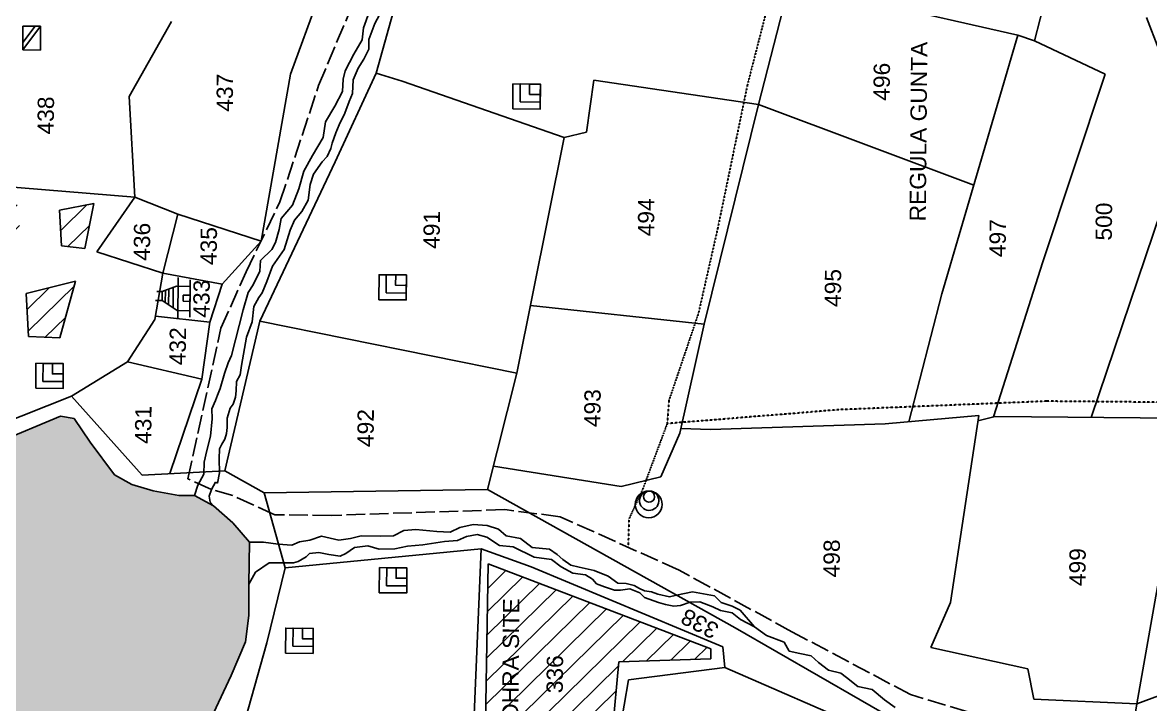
# Model space of a CAD drawing. Header units: inches. Extents: x 343459 to 349076, y 1589263 to 1597215.
# Drawn here: x 346199 to 346925, y 1593066 to 1593505 of the extents above; entities that cross this region are included whole.
import ezdxf

# ---------------------------------------------------------------- set-up
doc = ezdxf.new("R2010")
doc.units = ezdxf.units.IN
doc.header["$MEASUREMENT"] = 0
doc.linetypes.add('ACAD_ISO02W100', pattern=[15, 12, -3])
doc.linetypes.add('ACAD_ISO07W100', pattern=[3, 0, -3])
for name, color, linetype in [('CARTTRACK', 30, 'ACAD_ISO02W100'), ('NALA', 4, 'Continuous'), ('ROUND WELL', 5, 'Continuous'), ('SQUAREWELL', 5, 'Continuous'), ('SURVEY_BND', 7, 'Continuous'), ('SURVEY_NO', 7, 'Continuous'), ('TEXT', 7, 'Continuous'), ('VILLAGE_AREA', 1, 'Continuous'), ('WATER_BODY', 4, 'Continuous')]:
    doc.layers.add(name, color=color, linetype=linetype)
doc.layers.add('FOOTPATH', color=150, linetype='ACAD_ISO07W100', lineweight=30)
doc.styles.get("Standard").update_dxf_attribs({"font": 'arial.ttf'})
pattern_1 = [(224.4935, (347145.951, 1586976.724), (7.357862, -7.489115), [])]

# ---------------------------------------------------------------- blocks, each defined once
blk = doc.blocks.new('123')
at = {"layer": 'SQUAREWELL'}
for points in [[(-3.04, 4.2), (0.8, 4.2), (0.8, 0), (-3.04, 0)], [(-1.97, 3.09), (0.8, 3.09), (0.8, 0), (-1.97, 0)], [(0.8, 0), (-0.8, 0), (-0.8, 1.65), (0.8, 1.65)]]:
    blk.add_lwpolyline(points, close=True, dxfattribs=at)

msp = doc.modelspace()

# ---------------------------------------------------------------- hatches: boundary and pattern name
at = {"layer": 'VILLAGE_AREA'}
h = msp.add_hatch(dxfattribs=at)
h.set_pattern_fill('ANSI31', color=256, scale=20, angle=179.4935, style=0)
h.set_pattern_definition(pattern_1)
h.paths.add_polyline_path([(346000.58, 1593377.71), (346017.44, 1593357.79), (346033.66, 1593359.68), (346031.07, 1593384.9)])
h.paths.add_polyline_path([(346021.11, 1593352.81), (346033.08, 1593337.87), (346034.87, 1593354.43)])
h.paths.add_polyline_path([(346038.41, 1593408.06), (346041.26, 1593387.07), (346054.69, 1593387.67), (346059.85, 1593366.81), (346075.46, 1593368.55), (346076.53, 1593358.71), (346094.43, 1593358.55), (346092.72, 1593393.99), (346099.93, 1593392.48), (346106.83, 1593360.59), (346127.18, 1593359.54), (346126.08, 1593382.11), (346145.49, 1593383.68), (346158.2, 1593383.57), (346155.93, 1593355.69), (346180.84, 1593357.2), (346183.07, 1593363.83), (346196.94, 1593362.12), (346197.01, 1593386.98), (346169.06, 1593394.17), (346164.44, 1593418.52), (346143.6, 1593429.98), (346139.52, 1593448.22), (346113.6, 1593439.97), (346113.55, 1593434.2), (346095.96, 1593434.36), (346094.47, 1593433.89), (346069.83, 1593417.47)])
h.paths.add_polyline_path([(346061.67, 1593350.85), (346057.4, 1593322.82), (346091.66, 1593314.9), (346090.17, 1593348.36)])
h.paths.add_polyline_path([(346130.94, 1593324.77), (346131.43, 1593347.18), (346116.12, 1593346.88), (346119.06, 1593303.91), (346188.98, 1593278.84), (346189.78, 1593322.08), (346157.39, 1593333.35), (346157.29, 1593322.08)])
h.paths.add_polyline_path([(346222.73, 1593383.96), (346224.11, 1593360.82), (346239.11, 1593359.24), (346244.86, 1593388.25)])
h.paths.add_polyline_path([(346201.46, 1593330.22), (346202.8, 1593302.45), (346223.01, 1593301.69), (346233.15, 1593338.18)])
h.paths.add_polyline_path([(346129.11, 1593392.88), (346130.31, 1593528.3), (346114.2, 1593528.44), (346113, 1593393.02)], flags=9)
h = msp.add_hatch(dxfattribs=at)
h.set_pattern_fill('ANSI31', color=256, scale=20, angle=179.4935, style=0)
h.set_pattern_definition(pattern_1)
h.paths.add_polyline_path([(346263.19, 1592508.68), (346254.92, 1592485.04), (346282.8, 1592475.87), (346285.88, 1592494.22), (346277.66, 1592496.01), (346278.24, 1592503.05)])
h.paths.add_polyline_path([(346316.92, 1592476.16), (346319.4, 1592452.45), (346315.29, 1592453.02), (346315.1, 1592432.02), (346328.91, 1592432.62), (346325.73, 1592478.24)])
h.paths.add_polyline_path([(346303.17, 1592502.49), (346303.22, 1592487.41), (346320.25, 1592487.8), (346319.67, 1592503.06)])
h.paths.add_polyline_path([(346344.78, 1592505.42), (346345.1, 1592495.42), (346329.94, 1592487.6), (346351.88, 1592478.83), (346353.63, 1592469.43), (346381.62, 1592477.14), (346406.02, 1592470.6), (346404.64, 1592498.16), (346372.09, 1592505.8)])
h.paths.add_polyline_path([(346354.45, 1592462.06), (346360.04, 1592425.69), (346433.01, 1592426.67), (346430.06, 1592461.39), (346412.73, 1592461.14), (346412.86, 1592452.36)])
h.paths.add_polyline_path([(346345.02, 1592582.49), (346337.16, 1592571.67), (346314.28, 1592542.34), (346294.11, 1592517.65), (346307.41, 1592517.31), (346309.36, 1592512.63), (346363.32, 1592520.59), (346390.08, 1592520.36), (346389.08, 1592532.58), (346393.74, 1592533.2), (346392.98, 1592546.76), (346399.41, 1592547.14), (346402.52, 1592517.27), (346462.05, 1592504.53), (346497.48, 1592522.67), (346508.77, 1592519.61), (346531.14, 1592548.87), (346536.1, 1592559.28), (346546.19, 1592557.97), (346546.59, 1592564.24), (346552.34, 1592564.02), (346550.17, 1592570.93), (346481.92, 1592568.64), (346414.18, 1592583.01)])
h.paths.add_polyline_path([(346349.32, 1592547.24), (346349.26, 1592540.53), (346349.22, 1592535.62), (346349.18, 1592531.13), (346331.54, 1592531.29), (346331.69, 1592547.4)], flags=16)
h.paths.add_polyline_path([(346466.98, 1592478.83), (346468.29, 1592488.41), (346451.79, 1592489.78), (346451.35, 1592435.31), (346477.66, 1592426.78), (346478.24, 1592434.95), (346488.57, 1592435.75), (346486.34, 1592478.25)])
h.paths.add_polyline_path([(346520.45, 1592475.39), (346510.98, 1592472.97), (346516.96, 1592429.46), (346540.84, 1592429.23)])
h.paths.add_polyline_path([(346533.63, 1592482.42), (346543.21, 1592453.37), (346558.25, 1592453.24), (346559.46, 1592480.26)])
h.paths.add_polyline_path([(346545.3, 1592540.84), (346542.22, 1592531.08), (346527.34, 1592531.44), (346519.44, 1592521.97), (346520.96, 1592515.8), (346525.22, 1592516.4), (346524.96, 1592504.4), (346569.33, 1592503.22), (346568.75, 1592544.43), (346557.12, 1592548.48), (346553.04, 1592541.88)])
h.paths.add_polyline_path([(346498.74, 1593156.1), (346497.02, 1593053.52), (346576.78, 1593027.94), (346582.8, 1593092.99), (346641.93, 1593094.99), (346641.99, 1593101.48)])
h.paths.add_polyline_path([(346448.12, 1592445.1), (346448.93, 1592537.44), (346432.82, 1592537.59), (346432.01, 1592445.25)], flags=9)
h.paths.add_polyline_path([(346520.57, 1593004.07), (346521.81, 1593143.77), (346505.71, 1593143.91), (346504.47, 1593004.21)], flags=9)
h.paths.add_polyline_path([(346549.57, 1593070.06), (346549.82, 1593098.64), (346533.83, 1593098.78), (346533.58, 1593070.2)], flags=24)
at = {"layer": 'WATER_BODY'}
h = msp.add_hatch(dxfattribs=at)
h.set_pattern_fill('DASH', color=256, scale=20, angle=89.4935, style=0)
h.set_pattern_definition([(89.4935, (347145.951, 1586976.724), (-10.405588, 10.591208), [10.498808, -10.498808])])
h.paths.add_polyline_path([(346591.85, 1592686.75), (346588.3, 1592685.34), (346583.29, 1592678.43), (346581.71, 1592670.62), (346576.91, 1592660.36), (346570.68, 1592650.83), (346571.02, 1592643.96), (346575.57, 1592635.54), (346582.9, 1592624.85), (346592.61, 1592617.25), (346599.14, 1592617.29), (346602.32, 1592618.44), (346605.19, 1592624.22), (346611.9, 1592635.06), (346625.55, 1592650.65), (346632.51, 1592663.5), (346644.02, 1592673.75), (346648.69, 1592688.14), (346643.07, 1592691.89), (346634.31, 1592692.45), (346625.28, 1592691.25), (346610.28, 1592687.95)])
h.paths.add_polyline_path([(346128.85, 1593211.57), (346095.5, 1593197.95), (346040.3, 1593174.24), (345987.39, 1593165.58), (345957.77, 1593164.33), (345938.37, 1593156.93), (345910.05, 1593131.47), (345866.47, 1593114.58), (345850.37, 1593104.44), (345817.66, 1593095.35), (345745.15, 1593081.42), (345677.63, 1593065.07), (345677.22, 1593052.68), (345686.17, 1593039.89), (345706.34, 1593031.85), (345725.98, 1593031.67), (345742.62, 1593035.16), (345779.48, 1593041.48), (345810.64, 1593045.74), (345824.8, 1593041.68), (345850.99, 1593031.47), (345877.88, 1593010.58), (345891.64, 1592995.03), (345905.34, 1592972.53), (345922.67, 1592950.9), (345941.47, 1592915.29), (345959.7, 1592892.44), (345978.85, 1592870.8), (345994.01, 1592856.7), (346028.58, 1592837.64), (346047.85, 1592830.21), (346059.55, 1592820.73), (346070.32, 1592808.23), (346084.74, 1592799.33), (346108.17, 1592793.68), (346120.53, 1592791.46), (346140.5, 1592794.91), (346158.99, 1592801.4), (346174.15, 1592807.32), (346191.39, 1592809.89), (346207.15, 1592814.89), (346219.06, 1592829.31), (346248.53, 1592850.58), (346283.77, 1592871.75), (346301.41, 1592885.51), (346315.34, 1592889.62), (346323.01, 1592901.95), (346335.3, 1592925.44), (346335.42, 1592938.75), (346335.61, 1592961.13), (346329.22, 1592989.62), (346320.46, 1593024.07), (346317.23, 1593034.39), (346317.94, 1593046.48), (346321.98, 1593060.06), (346333.38, 1593084.16), (346342.63, 1593105.85), (346344.59, 1593122.78), (346344.77, 1593143.04), (346345.01, 1593170.07), (346334.48, 1593182.49), (346321.97, 1593193.44), (346309.64, 1593200.19), (346299.59, 1593200.04), (346283, 1593203.21), (346269.44, 1593207.27), (346258.31, 1593213.42), (346242.62, 1593234.51), (346232.18, 1593249.72), (346223.44, 1593251.31)])
h.paths.add_polyline_path([(345966.66, 1592458.92), (345949.08, 1592442.01), (345936.03, 1592428.2), (345944.34, 1592414.79), (345952.97, 1592394.12), (345960.3, 1592381.31), (345960.1, 1592367.58), (345963.72, 1592355.58), (345975.63, 1592351.16), (345986.37, 1592351.36), (345999.56, 1592355.65), (346007.52, 1592368.92), (346019.22, 1592398.84), (346031.34, 1592417.36), (346050.19, 1592423.08), (346082.23, 1592418.09), (346126.02, 1592408.09), (346158.22, 1592401.71), (346194.01, 1592394.53), (346217.85, 1592393.34), (346230.05, 1592399.7), (346244.19, 1592403.89), (346268.7, 1592407.01), (346281.67, 1592411.99), (346285.06, 1592417.85), (346285.09, 1592421.97), (346267.8, 1592419.76), (346243.45, 1592413.9), (346228.39, 1592416.19), (346219.43, 1592421.96), (346212.32, 1592437.71), (346189.94, 1592444.01), (346139.91, 1592454.68), (346099.04, 1592463.48), (346057.79, 1592467.39), (346029.65, 1592475.87), (346004.59, 1592476.68), (345983.41, 1592470.15)])
h.paths.add_polyline_path([(345778.58, 1592423.42), (345707.82, 1592395.13), (345650.78, 1592372.33), (345564.78, 1592336.87), (345531.74, 1592336.55), (345470.93, 1592331.83), (345409, 1592322.95), (345377.02, 1592311.59), (345354.38, 1592296.02), (345324.89, 1592268.87), (345291.74, 1592236.06), (345251.21, 1592191.73), (345222.51, 1592169.45), (345201.45, 1592163.63), (345176.98, 1592152.96), (345160.73, 1592138.83), (345153.1, 1592124.25), (345137.64, 1592087.84), (345124.99, 1592048.63), (345107.95, 1592016.42), (345079.43, 1591965.12), (345064.36, 1591928.45), (345057.79, 1591910.42), (345047.4, 1591889.94), (345036.43, 1591863.69), (345023.1, 1591835.5), (345021.64, 1591830.92), (345028.31, 1591830.87), (345037.13, 1591833.72), (345051.31, 1591838.94), (345063.92, 1591848.17), (345075.18, 1591855.01), (345100.54, 1591861.52), (345119.8, 1591868.03), (345146.12, 1591889.69), (345168.92, 1591904.7), (345192.23, 1591917.05), (345211.47, 1591922.48), (345223.27, 1591933.13), (345241.61, 1591955.93), (345261.79, 1591976.04), (345292.93, 1591999.8), (345334.77, 1592027.46), (345374.92, 1592046.11), (345434.4, 1592077.89), (345478.79, 1592100.47), (345529.69, 1592127.25), (345557.62, 1592142.96), (345594.96, 1592160.16), (345631.3, 1592177.07), (345652.77, 1592191.57), (345691.94, 1592209.42), (345715.38, 1592222.25), (345733.44, 1592228.27), (345761.54, 1592237.7), (345786.07, 1592244.84), (345812.78, 1592249.12), (345843.31, 1592254.7), (345860.21, 1592261.07), (345879.31, 1592272.25), (345901.69, 1592282.93), (345927.93, 1592289.71), (345950.65, 1592295.19), (345958.87, 1592300.79), (345965.03, 1592310.32), (345966.45, 1592323.13), (345960.82, 1592335.31), (345949.17, 1592350.16), (345938.95, 1592365.98), (345933.38, 1592380.41), (345927.36, 1592408.11), (345923.41, 1592419.76), (345911.5, 1592426.73), (345821.71, 1592434.33)])
h.paths.add_polyline_path([(345100.47, 1593991.49), (345089.72, 1593969.04), (345080.08, 1593939.54), (345074.68, 1593912.59), (345079.43, 1593892.11), (345087.32, 1593882.89), (345103.86, 1593871.24), (345126.46, 1593867.27), (345153.89, 1593867.02), (345170.63, 1593877.44), (345178.06, 1593895.46), (345179.56, 1593906.26), (345182.96, 1593919.38), (345183.1, 1593934.88), (345183.07, 1593958.59), (345178.33, 1593979.53), (345173.72, 1593988.03), (345157.63, 1593998.5), (345139.98, 1594003.35), (345124.03, 1594003.49), (345110.63, 1593999.62)])
h.paths.add_polyline_path([(345305.93, 1594011.34), (345293.55, 1594008.84), (345285.98, 1593998.17), (345292.9, 1593972.07), (345298.02, 1593961.94), (345302.61, 1593929.67), (345312.93, 1593921.12), (345328.54, 1593921.31), (345338.95, 1593922.19), (345347.52, 1593935.46), (345345.66, 1593946.54), (345342.26, 1593965.45), (345339.1, 1593976.55), (345338.58, 1593991.2), (345335.1, 1594001.97), (345327.67, 1594007.24), (345316.99, 1594012.22)])
h.paths.add_polyline_path([(346538.62, 1594255.63), (346532.89, 1594246.67), (346527.46, 1594228.83), (346528.84, 1594209.65), (346536.37, 1594202.17), (346542.28, 1594206.52), (346546.38, 1594213.1), (346546.8, 1594219.52), (346550.57, 1594231.06), (346563.69, 1594241.23), (346576, 1594244.06), (346592.1, 1594238.41), (346612.94, 1594230.88), (346614.35, 1594233.94), (346614.37, 1594236.53), (346613.46, 1594240.27), (346607.76, 1594244.93), (346603.36, 1594247.5), (346596.51, 1594252.43), (346583.98, 1594260.65), (346570.64, 1594263.08), (346547.51, 1594258.25)])
h.paths.add_polyline_path([(346778.27, 1593610.2), (346768.75, 1593597.58), (346756.85, 1593580.27), (346745.01, 1593558.23), (346741.03, 1593550.89), (346739.87, 1593544.47), (346740.77, 1593539.44), (346743.7, 1593534.55), (346749.14, 1593529.95), (346753.5, 1593526.78), (346761.77, 1593522.78), (346777.07, 1593516.37), (346794.71, 1593514.47), (346808.03, 1593514.2), (346817.46, 1593517.1), (346823.17, 1593524.89), (346825.08, 1593529.27), (346828.14, 1593538.34), (346831.31, 1593542.71), (346834.45, 1593542.68), (346840.71, 1593541.68), (346852.17, 1593533.74), (346855.02, 1593537.01), (346855.07, 1593543.12), (346855.01, 1593547.99), (346860.57, 1593562.96), (346859.7, 1593573.52), (346845.45, 1593586.11), (346828, 1593598.73), (346809.25, 1593608.48), (346794.42, 1593612.41)])
h.paths.add_polyline_path([(346077.1, 1592904.7), (346078.3, 1593039.69), (346062.18, 1593039.84), (346060.99, 1592904.84)], flags=24)
h.paths.add_polyline_path([(346041.38, 1592951.32), (346041.88, 1593007.62), (346025.42, 1593007.77), (346024.92, 1592951.47)], flags=24)
h.paths.add_polyline_path([(346047.61, 1592310.63), (346048.86, 1592452.5), (346032.75, 1592452.64), (346031.5, 1592310.77)], flags=9)
h.paths.add_polyline_path([(345537.87, 1592147.53), (345539.4, 1592320.42), (345523.29, 1592320.57), (345521.76, 1592147.67)], flags=24)
h.paths.add_polyline_path([(346807.42, 1593543.18), (346807.67, 1593571.76), (346791.69, 1593571.9), (346791.43, 1593543.32)], flags=24)

# ---------------------------------------------------------------- linework, layer by layer
at = {"layer": 'CARTTRACK'}
for p, q in [((346389.59, 1593464.11), (346414.73, 1593523.98)), ((346364.73, 1593389.31), (346389.59, 1593464.11)), ((346342.96, 1593344.12), (346364.73, 1593389.31)), ((346326.61, 1593307.83), (346342.96, 1593344.12)), ((346305.41, 1593210.83), (346326.61, 1593307.83)), ((346320.66, 1593204), (346305.41, 1593210.83)), ((346334.46, 1593200.09), (346320.66, 1593204)), ((346361.51, 1593187.67), (346334.46, 1593200.09)), ((346397.69, 1593187.34), (346361.51, 1593187.67)), ((346509.45, 1593191.04), (346397.69, 1593187.34)), ((346544.99, 1593186.5), (346509.45, 1593191.04)), ((346621.63, 1593152.04), (346544.99, 1593186.5)), ((346694.16, 1593112.44), (346621.63, 1593152.04)), ((346770.59, 1593071.92), (346694.16, 1593112.44)), ((346893.59, 1593034.56), (346770.59, 1593071.92))]:
    msp.add_line(p, q, dxfattribs=at)
at = {"layer": 'FOOTPATH', "ltscale": 0.01}
for p, q in [((346684.21, 1593537.39), (346665.52, 1593464.5)), ((346665.52, 1593464.5), (346646.5, 1593372.61)), ((346646.5, 1593372.61), (346633.98, 1593317.36)), ((346633.98, 1593317.36), (346615.05, 1593261.42)), ((346615.05, 1593261.42), (346613.89, 1593246.4)), ((346858.18, 1593260.84), (346724.91, 1593255.38)), ((346970.26, 1593259.84), (346858.18, 1593260.84)), ((346724.91, 1593255.38), (346613.89, 1593246.4)), ((346613.89, 1593246.4), (346598.03, 1593203.92)), ((346598.03, 1593203.92), (346589.36, 1593185.16)), ((346589.36, 1593185.16), (346588.75, 1593166.82))]:
    msp.add_line(p, q, dxfattribs=at)
at = {"layer": 'NALA'}
for p, q in [((346418.37, 1593501.25), (346424.85, 1593519.28)), ((346433.65, 1593518.87), (346425.75, 1593504.1)), ((346417.62, 1593493.58), (346418.37, 1593501.25)), ((346425.75, 1593504.1), (346421.95, 1593493.79)), ((346412.35, 1593484.36), (346417.62, 1593493.58)), ((346421.95, 1593493.79), (346421.9, 1593487.66)), ((346421.9, 1593487.66), (346418.63, 1593481.06)), ((346406.61, 1593473.56), (346412.35, 1593484.36)), ((346418.63, 1593481.06), (346415.06, 1593475.26)), ((346405.43, 1593468.15), (346406.61, 1593473.56)), ((346415.06, 1593475.26), (346411.79, 1593467.76)), ((346404.91, 1593460.24), (346405.43, 1593468.15)), ((346411.79, 1593467.76), (346411.41, 1593459.12)), ((346399.95, 1593450.85), (346404.91, 1593460.24)), ((346411.41, 1593459.12), (346409.35, 1593453.81)), ((346393.99, 1593440.74), (346399.95, 1593450.85)), ((346409.35, 1593453.81), (346406.38, 1593446.4)), ((346406.38, 1593446.4), (346402.8, 1593438.9)), ((346392.55, 1593430.58), (346393.99, 1593440.74)), ((346400.75, 1593433.79), (346398.28, 1593426.98)), ((346402.8, 1593438.9), (346400.75, 1593433.79)), ((346385.68, 1593419.11), (346392.55, 1593430.58)), ((346398.28, 1593426.98), (346397.55, 1593423.67)), ((346380.17, 1593408.99), (346385.68, 1593419.11)), ((346397.55, 1593423.67), (346394.99, 1593418.47)), ((346391.95, 1593414.98), (346386.39, 1593407.12)), ((346394.99, 1593418.47), (346391.95, 1593414.98)), ((346376.91, 1593397.72), (346380.17, 1593408.99)), ((346386.39, 1593407.12), (346384.23, 1593400.51)), ((346372.75, 1593387.13), (346376.91, 1593397.72)), ((346384.23, 1593400.51), (346382.93, 1593390.28)), ((346382.93, 1593390.28), (346378.85, 1593383.08)), ((346365.45, 1593378.61), (346372.75, 1593387.13)), ((346378.85, 1593383.08), (346373.99, 1593377.49)), ((346364.26, 1593371.39), (346365.45, 1593378.61)), ((346373.99, 1593377.49), (346371.22, 1593371.09)), ((346361.93, 1593363.05), (346364.26, 1593371.39)), ((346371.22, 1593371.09), (346367.5, 1593358.66)), ((346359.41, 1593358.55), (346361.93, 1593363.05)), ((346352.12, 1593351.38), (346359.41, 1593358.55)), ((346364.35, 1593354.27), (346359.88, 1593347.78)), ((346367.5, 1593358.66), (346364.35, 1593354.27)), ((346351.84, 1593344.6), (346352.12, 1593351.38)), ((346359.88, 1593347.78), (346356.18, 1593337.87)), ((346347.47, 1593335.83), (346351.84, 1593344.6)), ((346344.27, 1593330.89), (346347.47, 1593335.83)), ((346356.18, 1593337.87), (346353.21, 1593330.76)), ((346341.01, 1593319.61), (346344.27, 1593330.89)), ((346351.07, 1593327.56), (346347.85, 1593321.79)), ((346353.21, 1593330.76), (346351.07, 1593327.56)), ((346333.46, 1593290.38), (346341.01, 1593319.61)), ((346347.85, 1593321.79), (346346.86, 1593311.96)), ((346346.86, 1593311.96), (346343.16, 1593302.04)), ((346343.16, 1593302.04), (346339.99, 1593283.88)), ((346331.38, 1593285.65), (346333.46, 1593290.38)), ((346329.07, 1593278.67), (346331.38, 1593285.65)), ((346339.99, 1593283.88), (346339.13, 1593277.76)), ((346326.27, 1593268.97), (346329.07, 1593278.67)), ((346339.13, 1593277.76), (346336.79, 1593273.46)), ((346324.43, 1593264.69), (346326.27, 1593268.97)), ((346336.63, 1593267.54), (346336.2, 1593263.52)), ((346336.79, 1593273.46), (346336.63, 1593267.54)), ((346320.96, 1593255.91), (346323.27, 1593261.31)), ((346323.27, 1593261.31), (346324.43, 1593264.69)), ((346336.2, 1593263.52), (346334.55, 1593258.92)), ((346321.13, 1593249.58), (346320.96, 1593255.91)), ((346332.72, 1593256.42), (346330.76, 1593250.01)), ((346334.55, 1593258.92), (346332.72, 1593256.42)), ((346319.91, 1593238.29), (346321.13, 1593249.58)), ((346330.76, 1593250.01), (346330.71, 1593243.98)), ((346317.57, 1593229.05), (346319.91, 1593238.29)), ((346330.37, 1593239.96), (346329.13, 1593236.36)), ((346330.71, 1593243.98), (346330.37, 1593239.96)), ((346327.2, 1593233.26), (346325.77, 1593230.16)), ((346329.13, 1593236.36), (346327.2, 1593233.26)), ((346315.92, 1593221.6), (346317.57, 1593229.05)), ((346325.77, 1593230.16), (346325.51, 1593223.73)), ((346325.51, 1593223.73), (346325.83, 1593214.79)), ((346315.63, 1593213.92), (346315.92, 1593221.6)), ((346311.95, 1593206.72), (346315.63, 1593213.92)), ((346323.21, 1593208.7), (346320.66, 1593204)), ((346324.47, 1593208.07), (346323.21, 1593208.7)), ((346325.83, 1593214.79), (346324.47, 1593208.07)), ((346309.64, 1593200.19), (346311.95, 1593206.72)), ((346320.66, 1593204), (346319.22, 1593199.79)), ((346319.22, 1593199.79), (346319.89, 1593195.87)), ((346319.89, 1593195.87), (346321.97, 1593193.44)), ((346489.03, 1593181.56), (346480.55, 1593179.48)), ((346498.03, 1593180.81), (346489.03, 1593181.56)), ((346505.39, 1593178.46), (346498.03, 1593180.81)), ((346391.5, 1593173.96), (346383.95, 1593171.47)), ((346402.62, 1593171.44), (346391.5, 1593173.96)), ((346410.15, 1593172.45), (346402.62, 1593171.44)), ((346417.02, 1593174.13), (346410.15, 1593172.45)), ((346429.38, 1593174.02), (346417.02, 1593174.13)), ((346437.84, 1593174.21), (346429.38, 1593174.02)), ((346444.45, 1593177.52), (346437.84, 1593174.21)), ((346452.11, 1593178.26), (346444.45, 1593177.52)), ((346465.67, 1593177.06), (346452.11, 1593178.26)), ((346474.35, 1593176.58), (346465.67, 1593177.06)), ((346480.55, 1593179.48), (346474.35, 1593176.58)), ((346484.73, 1593173.69), (346479.04, 1593171.09)), ((346491.73, 1593174.95), (346484.73, 1593173.69)), ((346497.76, 1593173.38), (346491.73, 1593174.95)), ((346506.02, 1593168.01), (346497.76, 1593173.38)), ((346510.32, 1593174.11), (346505.39, 1593178.46)), ((346519.52, 1593172.4), (346510.32, 1593174.11)), ((346527.12, 1593166.68), (346519.52, 1593172.4)), ((346347.83, 1593170.04), (346345.01, 1593170.07)), ((346354.01, 1593169.99), (346347.83, 1593170.04)), ((346363.65, 1593168.82), (346354.01, 1593169.99)), ((346372.37, 1593168.08), (346363.65, 1593168.82)), ((346377.23, 1593170.32), (346372.37, 1593168.08)), ((346383.95, 1593171.47), (346377.23, 1593170.32)), ((346412.71, 1593166.56), (346407.2, 1593162.82)), ((346421.23, 1593167.81), (346412.71, 1593166.56)), ((346428.57, 1593165.66), (346421.23, 1593167.81)), ((346438.75, 1593165.77), (346428.57, 1593165.66)), ((346446.89, 1593167.59), (346438.75, 1593165.77)), ((346456.72, 1593168.45), (346446.89, 1593167.59)), ((346470.53, 1593170.41), (346456.72, 1593168.45)), ((346479.04, 1593171.09), (346470.53, 1593170.41)), ((346514.89, 1593166.99), (346506.02, 1593168.01)), ((346528.29, 1593160.47), (346514.89, 1593166.99)), ((346538.13, 1593165.51), (346527.12, 1593166.68)), ((346543.2, 1593162.1), (346538.13, 1593165.51)), ((346381.49, 1593160.59), (346376.36, 1593157.61)), ((346383.78, 1593162.84), (346381.49, 1593160.59)), ((346389.83, 1593163.36), (346383.78, 1593162.84)), ((346396.24, 1593162.16), (346389.83, 1593163.36)), ((346403.41, 1593160.97), (346396.24, 1593162.16)), ((346407.2, 1593162.82), (346403.41, 1593160.97)), ((346539.5, 1593158.84), (346528.29, 1593160.47)), ((346545.72, 1593154.17), (346539.5, 1593158.84)), ((346546.8, 1593158.84), (346543.2, 1593162.1)), ((346551.87, 1593155.17), (346546.8, 1593158.84)), ((346357.84, 1593156.83), (346348.97, 1593150.67)), ((346367.67, 1593156.74), (346357.84, 1593156.83)), ((346373.33, 1593156.69), (346367.67, 1593156.74)), ((346376.36, 1593157.61), (346373.33, 1593156.69)), ((346553.13, 1593150.2), (346545.72, 1593154.17)), ((346557.36, 1593153.91), (346551.87, 1593155.17)), ((346566.98, 1593151.92), (346557.36, 1593153.91)), ((346575.95, 1593148.21), (346566.98, 1593151.92)), ((346561.27, 1593149.06), (346553.13, 1593150.2)), ((346565.92, 1593146.18), (346561.27, 1593149.06)), ((346568.49, 1593143.31), (346565.92, 1593146.18)), ((346573.55, 1593141.26), (346568.49, 1593143.31)), ((346582.22, 1593143.72), (346575.95, 1593148.21)), ((346587.59, 1593143.53), (346582.22, 1593143.72)), ((346592.68, 1593142.28), (346587.59, 1593143.53)), ((346580.03, 1593139.19), (346573.55, 1593141.26)), ((346583.81, 1593139.16), (346580.03, 1593139.19)), ((346589.84, 1593139.93), (346583.81, 1593139.16)), ((346596.32, 1593137.51), (346589.84, 1593139.93)), ((346596.16, 1593140.23), (346592.68, 1593142.28)), ((346599.37, 1593138.72), (346596.16, 1593140.23)), ((346599.24, 1593134.53), (346596.32, 1593137.51)), ((346603.79, 1593138.15), (346599.37, 1593138.72)), ((346607.94, 1593136.63), (346603.79, 1593138.15)), ((346615.42, 1593134.81), (346607.94, 1593136.63)), ((346630.22, 1593138.04), (346619.86, 1593135.85)), ((346644.3, 1593135.49), (346630.22, 1593138.04)), ((346608.39, 1593131.25), (346599.24, 1593134.53)), ((346612.75, 1593130.03), (346608.39, 1593131.25)), ((346618.18, 1593128.92), (346612.75, 1593130.03)), ((346619.86, 1593135.85), (346615.42, 1593134.81)), ((346622.43, 1593129.35), (346618.18, 1593128.92)), ((346628.83, 1593131.42), (346622.43, 1593129.35)), ((346634.98, 1593131.72), (346628.83, 1593131.42)), ((346643.22, 1593128.46), (346634.98, 1593131.72)), ((346648.69, 1593131.15), (346644.3, 1593135.49)), ((346655.65, 1593128.8), (346648.69, 1593131.15)), ((346661, 1593126.2), (346655.65, 1593128.8)), ((346648.32, 1593126.17), (346643.22, 1593128.46)), ((346655.86, 1593124.56), (346648.32, 1593126.17)), ((346661.14, 1593120.38), (346655.86, 1593124.56)), ((346670.08, 1593115.49), (346661, 1593126.2)), ((346670.08, 1593115.49), (346661.14, 1593120.38)), ((346677.95, 1593110.04), (346670.08, 1593115.49)), ((346689.33, 1593105.64), (346677.95, 1593110.04)), ((346692.35, 1593099.81), (346689.33, 1593105.64)), ((346699.32, 1593098.4), (346692.35, 1593099.81)), ((346706.69, 1593096.85), (346699.32, 1593098.4)), ((346711.22, 1593092.51), (346706.69, 1593096.85)), ((346717.76, 1593087.75), (346711.22, 1593092.51)), ((346725.8, 1593085.66), (346717.76, 1593087.75)), ((346729.4, 1593082.94), (346725.8, 1593085.66)), ((346736.74, 1593077.22), (346729.4, 1593082.94)), ((346745.82, 1593075.25), (346736.74, 1593077.22)), ((346753.82, 1593068.59), (346745.82, 1593075.25)), ((346760.62, 1593063.55), (346753.82, 1593068.59))]:
    msp.add_line(p, q, dxfattribs=at)
at = {"layer": 'ROUND WELL'}
for centre, major_axis, start_param, end_param in [((346602.07, 1593194.37), (-6.11, -6.11), 3.928139223846909, 10.2113245310265), ((346602.36, 1593196.77), (-4.41, -4.41), -0.827327, 5.455858), ((346602.3, 1593199.45), (-2.51, 2.51), 0.71706, 7.000245)]:
    msp.add_ellipse(centre, major_axis=major_axis, ratio=1, start_param=start_param, end_param=end_param, dxfattribs=at)
at = {"layer": 'SURVEY_BND'}
for p, q in [((346426.67, 1593472.17), (346456.37, 1593578.97)), ((346699, 1593554.52), (346672.63, 1593451.93)), ((346399.41, 1593547.87), (346371.57, 1593471.4)), ((346859.12, 1593527.36), (346850.34, 1593492.92)), ((346839.63, 1593496.57), (346746.76, 1593517.55)), ((346930.39, 1593487.43), (346922.46, 1593507.9)), ((346267.68, 1593457.15), (346294.9, 1593505.33)), ((346839.63, 1593496.57), (346790.73, 1593330.02)), ((346850.34, 1593492.92), (346839.63, 1593496.57)), ((346850.34, 1593492.92), (346895.81, 1593471.37)), ((346371.57, 1593471.4), (346352.55, 1593364.03)), ((346400.16, 1593415.01), (346426.67, 1593472.17)), ((346443.29, 1593466.88), (346426.67, 1593472.17)), ((346895.81, 1593471.37), (346855.77, 1593350.69)), ((346961.79, 1593472.7), (346886.76, 1593250.43)), ((346547.71, 1593430.75), (346443.29, 1593466.88)), ((346566.76, 1593467.59), (346561.94, 1593434.21)), ((346672.63, 1593451.93), (346566.76, 1593467.59)), ((346271.34, 1593392.3), (346267.68, 1593457.15)), ((346672.63, 1593451.93), (346637.65, 1593310.46)), ((346811.26, 1593399.94), (346672.63, 1593451.93)), ((346561.94, 1593434.21), (346547.71, 1593430.75)), ((346517.19, 1593278.96), (346547.71, 1593430.75)), ((346351.65, 1593312.44), (346400.16, 1593415.01)), ((346271.34, 1593392.3), (346171.36, 1593400.53)), ((346246.85, 1593357.16), (346271.34, 1593392.3)), ((346271.34, 1593392.3), (346299.05, 1593381.32)), ((346299.05, 1593381.32), (346289.36, 1593343.41)), ((346352.55, 1593364.03), (346299.05, 1593381.32)), ((346352.55, 1593364.03), (346327.49, 1593336.23)), ((346289.36, 1593343.41), (346246.85, 1593357.16)), ((346855.77, 1593350.69), (346823.98, 1593250.7)), ((346284.28, 1593313.48), (346289.36, 1593343.41)), ((346327.49, 1593336.23), (346289.36, 1593343.41)), ((346327.49, 1593336.23), (346319.62, 1593311.69)), ((346790.73, 1593330.02), (346769.4, 1593247.65)), ((346637.65, 1593310.46), (346525.93, 1593322.43)), ((346266.54, 1593286.25), (346284.28, 1593313.48)), ((346319.62, 1593311.69), (346284.65, 1593315.72)), ((346319.62, 1593311.69), (346314.48, 1593275.06)), ((346329.3, 1593216.02), (346351.65, 1593312.44)), ((346517.19, 1593278.96), (346351.65, 1593312.44)), ((346637.65, 1593310.46), (346622.05, 1593240.34)), ((346230.49, 1593264.09), (346266.54, 1593286.25)), ((346314.48, 1593275.06), (346266.54, 1593286.25)), ((346314.48, 1593275.06), (346293.75, 1593214.25)), ((346498.35, 1593203.92), (346517.19, 1593278.96)), ((346230.49, 1593264.09), (346134.34, 1593225.92)), ((346276.12, 1593213.25), (346230.49, 1593264.09)), ((346754.33, 1593246.33), (346641.81, 1593242.57)), ((346814.47, 1593251.62), (346754.33, 1593246.33)), ((346796.38, 1593131.19), (346814.47, 1593251.62)), ((346824.95, 1593250.94), (346813.97, 1593248.27)), ((346948.57, 1593249.92), (346824.95, 1593250.94)), ((346948.57, 1593249.92), (346916.14, 1593066.07)), ((346622.05, 1593240.34), (346609.92, 1593212.12)), ((346641.81, 1593242.57), (346622.69, 1593243.18)), ((346329.3, 1593216.02), (346296.53, 1593214.41)), ((346354.44, 1593201.93), (346329.3, 1593216.02)), ((346584.4, 1593205.83), (346502.13, 1593218.98)), ((346296.53, 1593214.41), (346276.12, 1593213.25)), ((346609.92, 1593212.12), (346584.4, 1593205.83)), ((346354.44, 1593201.93), (346498.35, 1593203.92)), ((346368.09, 1593153.56), (346354.44, 1593201.93)), ((346498.35, 1593203.92), (346657.58, 1593114.85)), ((346494.19, 1593165.75), (346368.09, 1593153.56)), ((346489.34, 1593048.25), (346494.19, 1593165.75)), ((346526.49, 1593154.24), (346494.19, 1593165.75)), ((346356.27, 1593105.34), (346368.09, 1593153.56)), ((346649.66, 1593102.75), (346526.49, 1593154.24)), ((346783.62, 1593102.15), (346796.38, 1593131.19)), ((346657.58, 1593114.85), (346765.05, 1593053.1)), ((346916.14, 1593066.07), (347032.81, 1593109.33)), ((346335.59, 1593032.34), (346356.27, 1593105.34)), ((346651.08, 1593089.47), (346649.66, 1593102.75)), ((346845.99, 1593088.6), (346783.62, 1593102.15)), ((346589.05, 1593081.51), (346651.08, 1593089.47)), ((346651.08, 1593089.47), (346742.58, 1593049.54)), ((346849.92, 1593068.92), (346845.99, 1593088.6)), ((346578.74, 1593022.53), (346589.05, 1593081.51)), ((346916.14, 1593066.07), (346849.92, 1593068.92)), ((346908.86, 1593019.26), (346916.14, 1593066.07))]:
    msp.add_line(p, q, dxfattribs=at)
at = {"layer": 'VILLAGE_AREA'}
for p, q in [((346199.3, 1593502.45), (346199.16, 1593487.11)), ((346199.16, 1593487.11), (346210.68, 1593502.35)), ((346199.2, 1593491.78), (346207.25, 1593502.38)), ((346210.68, 1593502.35), (346199.3, 1593502.45)), ((346210.55, 1593487.01), (346210.68, 1593502.35)), ((346199.16, 1593487.11), (346210.55, 1593487.01)), ((346222.73, 1593383.96), (346244.86, 1593388.25)), ((346224.11, 1593360.82), (346222.73, 1593383.96)), ((346244.86, 1593388.25), (346239.11, 1593359.24)), ((346239.11, 1593359.24), (346224.11, 1593360.82)), ((346298.89, 1593313.64), (346299.13, 1593340.59)), ((346201.46, 1593330.22), (346233.15, 1593338.18)), ((346233.15, 1593338.18), (346223.01, 1593301.69)), ((346288.92, 1593331.48), (346298.19, 1593334.85)), ((346290.91, 1593324.34), (346290.98, 1593332.14)), ((346293, 1593322.93), (346293.16, 1593333.02)), ((346295.89, 1593320.97), (346296, 1593334.06)), ((346298.19, 1593334.85), (346306.85, 1593334.78)), ((346306.73, 1593314.99), (346306.94, 1593339.01)), ((346202.8, 1593302.45), (346201.46, 1593330.22)), ((346288.79, 1593325.78), (346284.64, 1593325.81)), ((346285.47, 1593331.51), (346288.92, 1593331.48)), ((346288.79, 1593325.78), (346288.85, 1593331.48)), ((346298.48, 1593319.21), (346288.79, 1593325.78)), ((346302.44, 1593329.14), (346302.4, 1593325.19)), ((346302.4, 1593325.19), (346306.82, 1593325.14)), ((346306.85, 1593329.1), (346302.44, 1593329.14)), ((346306.82, 1593325.14), (346306.85, 1593329.1)), ((346306.77, 1593319.14), (346298.48, 1593319.21)), ((346223.01, 1593301.69), (346202.8, 1593302.45)), ((346498.74, 1593156.1), (346497.02, 1593053.52)), ((346641.99, 1593101.48), (346498.74, 1593156.1)), ((346641.93, 1593094.99), (346641.99, 1593101.48)), ((346576.78, 1593027.94), (346582.8, 1593092.99)), ((346582.8, 1593092.99), (346641.93, 1593094.99))]:
    msp.add_line(p, q, dxfattribs=at)
at = {"layer": 'WATER_BODY'}
for p, q in [((346128.85, 1593211.57), (346223.44, 1593251.31)), ((346223.44, 1593251.31), (346232.18, 1593249.72)), ((346232.18, 1593249.72), (346242.62, 1593234.51)), ((346242.62, 1593234.51), (346258.31, 1593213.42)), ((346258.31, 1593213.42), (346269.44, 1593207.27)), ((346269.44, 1593207.27), (346283, 1593203.21)), ((346283, 1593203.21), (346299.59, 1593200.04)), ((346299.59, 1593200.04), (346309.64, 1593200.19)), ((346309.64, 1593200.19), (346321.97, 1593193.44)), ((346321.97, 1593193.44), (346334.48, 1593182.49)), ((346334.48, 1593182.49), (346345.01, 1593170.07)), ((346345.01, 1593170.07), (346344.77, 1593143.04)), ((346348.97, 1593150.67), (346344.77, 1593143.04)), ((346344.77, 1593143.04), (346344.59, 1593122.78)), ((346344.59, 1593122.78), (346342.63, 1593105.85)), ((346342.63, 1593105.85), (346333.38, 1593084.16)), ((346333.38, 1593084.16), (346321.98, 1593060.06))]:
    msp.add_line(p, q, dxfattribs=at)

# ---------------------------------------------------------------- block references
at = {"layer": 'SURVEY_BND', "xscale": 4.199523209171961, "yscale": 4.19952320959419, "zscale": 4.199523209183455, "rotation": 89.4934967146408}
for p in [(346532.3, 1593461.71), (346446.11, 1593338.81), (346225.24, 1593281.77), (346446.39, 1593150.17), (346386.09, 1593111.23)]:
    msp.add_blockref('123', p, dxfattribs=at)

# ---------------------------------------------------------------- texts
at = {"layer": 'SURVEY_NO'}
for s, rotation, oblique, p in [('496', 89.4935, 360, (346757.15, 1593454.31)), ('437', 89.4935, 360, (346334.34, 1593447.23)), ('438', 89.4935, 360, (346219.11, 1593432.57)), ('494', 89.4935, 360, (346605.52, 1593367)), ('500', 89.4935, 360, (346900.1, 1593364.26)), ('491', 89.4935, 360, (346467.48, 1593358.93)), ('497', 89.4935, 360, (346831.78, 1593353.6)), ('436', 89.4935, 360, (346281.04, 1593351.25)), ('435', 89.4935, 360, (346323.99, 1593348.47)), ('495', 89.4935, 360, (346725.73, 1593321.49)), ('433', 89.4935, 360, (346319.34, 1593314.61)), ('432', 89.4935, 360, (346304.05, 1593283.93)), ('493', 89.4935, 360, (346570.95, 1593244.11)), ('431', 89.4935, 360, (346281.85, 1593233.36)), ('492', 89.4935, 360, (346424.96, 1593231.28)), ('498', 89.4935, 360, (346724.91, 1593147.35)), ('499', 89.4935, 360, (346883.13, 1593141.73)), ('338', 152.65141, 0, (346648.14, 1593116.58)), ('336', 89.4935, 360, (346546.74, 1593072.75))]:
    msp.add_text(s, height=10.499, rotation=rotation, dxfattribs=dict(at, oblique=oblique)).set_placement(p)
at = {"layer": 'TEXT', "oblique": 360}
for s, p in [('REGULA GUNTA', (346780.38, 1593376.64)), ('ADI ANDHRA SITE', (346517.68, 1593006.77))]:
    msp.add_text(s, height=10.4988, rotation=89.4935, dxfattribs=at).set_placement(p)

doc.saveas('drawing.dxf')
